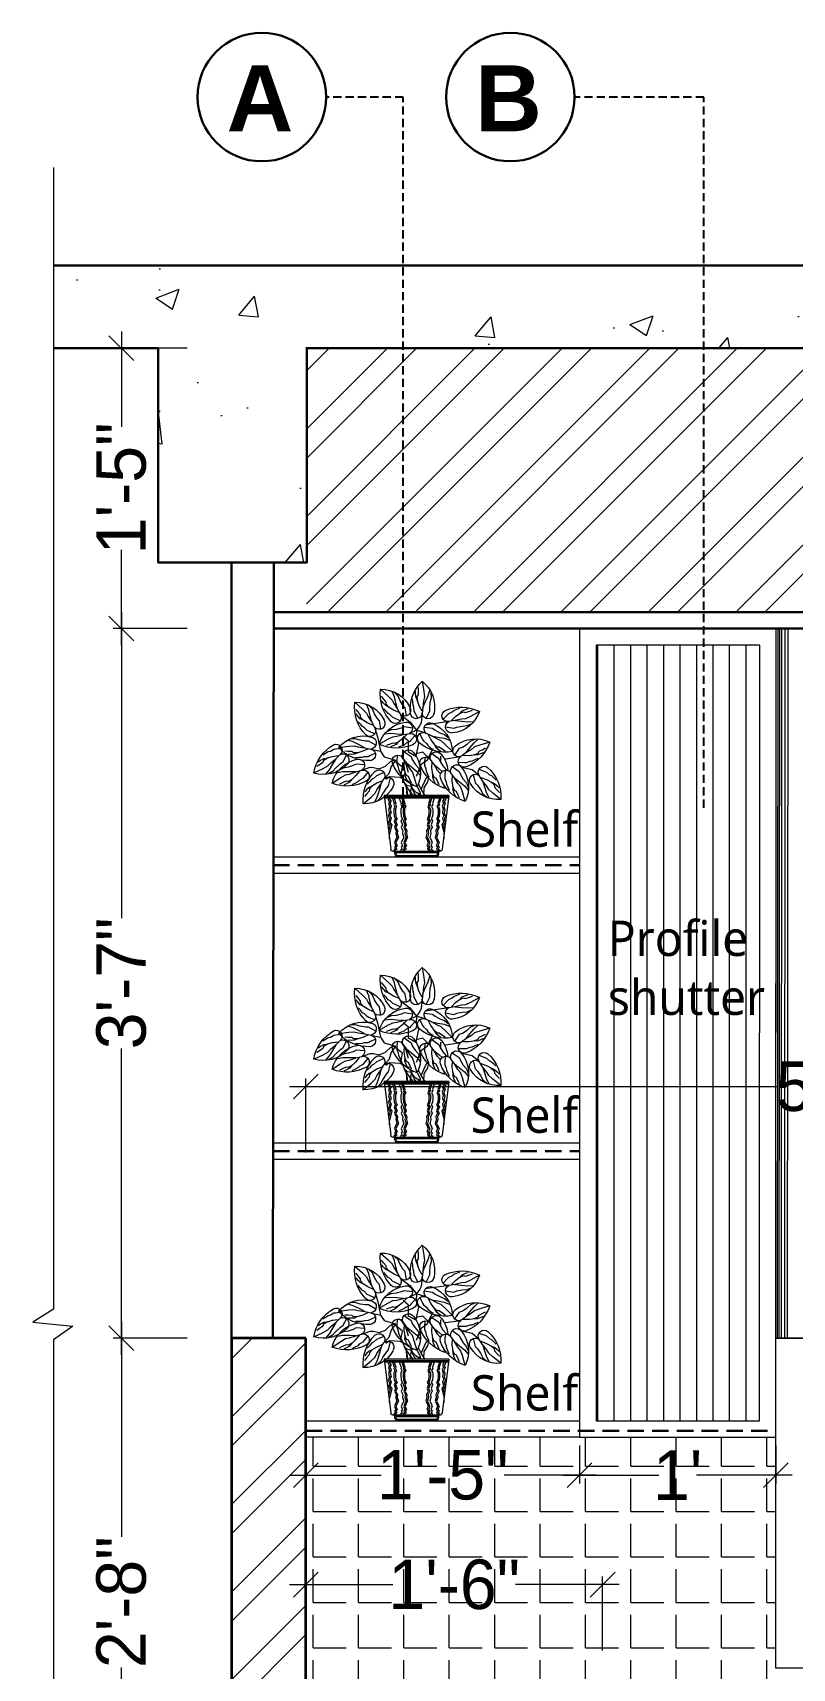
# Model space of a CAD drawing. Header units: millimetres. Extents: x 56222 to 3066687, y -650199 to -121287.
# Drawn here: x 139977.1 to 140023.1, y -185269.3 to -185170.2 of the extents above; entities that cross this region are included whole.
import ezdxf

# ---------------------------------------------------------------- set-up
doc = ezdxf.new("R2010")
doc.units = ezdxf.units.MM
doc.header["$MEASUREMENT"] = 0
doc.header["$PDMODE"] = 35
for name, pattern in [('00 . GROUND FLOOR$0$DASHED', [0.75, 0.5, -0.25]), ('DASHED', [0.75, 0.5, -0.25]), ('DASHEDX2', [1.5, 1, -0.5])]:
    doc.linetypes.add(name, pattern=pattern)
doc.layers.get('Defpoints').update_dxf_attribs({"color": 220})
doc.layers.add('AR HATCH-7', color=7, linetype='Continuous')
doc.layers.add('str coll', color=6, linetype='Continuous')
for name, color, linetype, lineweight in [('DIM.', 250, 'Continuous', 13), ('ELEVATION', 250, 'Continuous', 9), ('FURNITURE', 32, 'Continuous', 9), ('furniture dimensions', 1, 'DASHED', 0), ('FURNITURE-1', 252, 'Continuous', 13), ('SECTION ( SLAB PLine )', 104, 'Continuous', 30), ('Text', 7, 'Continuous', 15), ('wall', 7, 'Continuous', 30)]:
    doc.layers.add(name, color=color, linetype=linetype, lineweight=lineweight)
doc.layers.add('hatch', color=250, linetype='Continuous', lineweight=9, transparency=0.5)
doc.styles.add('century g', font='GOTHIC.TTF')
doc.styles.get("Standard").update_dxf_attribs({"font": 'arial.ttf', "height": 6})
doc.dimstyles.new('Archana', dxfattribs={"dimtxt": 2, "dimasz": 0.75, "dimexe": 0.5, "dimexo": 0.5, "dimgap": 0, "dimtad": 0, "dimzin": 0, "dimdsep": 46, "dimlunit": 4, "dimtxsty": 'century g', "dimblk": 'OBLIQUE', "dimcen": 0, "dimdle": 1, "dimclrd": 256, "dimclre": 256, "dimclrt": 256, "dimadec": 0, "dimazin": 0, "dimtfac": 1, "dimtofl": 0, "dimtmove": 1, "dimatfit": 3, "dimfxl": 1, "dimfxlon": 1, "dimtolj": 1, "dimtzin": 0, "dimlwd": -1, "dimlwe": -1, "dimarcsym": 0})

# ---------------------------------------------------------------- blocks, each defined once
blk = doc.blocks.new('_Oblique')
at = {"layer": 'wall', "color": 0, "lineweight": -2}
blk.add_line((-0.5, -0.5), (0.5, 0.5), dxfattribs=at)
blk = doc.blocks.new('*D308')
at = {"layer": 'Defpoints', "color": 0, "linetype": 'Continuous', "lineweight": 30, "transparency": 16777216}
for p in [(139982.446, -185249.264), (139990.71, -185249.264), (139993.632, -185281.264)]:
    blk.add_point(p, dxfattribs=at)
at = {"layer": 'furniture dimensions', "color": 5, "linetype": 'Continuous', "transparency": 16777216}
for p, q in [((139982.446, -185248.264), (139982.446, -185261.309)), ((139986.446, -185249.264), (139981.946, -185249.264)), ((139982.446, -185282.264), (139982.446, -185269.22))]:
    blk.add_line(p, q, dxfattribs=at)
at = {"layer": 'furniture dimensions', "color": 5, "linetype": 'ByBlock', "transparency": 16777216}
blk.add_line((139986.446, -185281.264), (139981.946, -185281.264), dxfattribs=at)
at = {"layer": 'furniture dimensions', "color": 5, "linetype": 'Continuous', "transparency": 16777216, "xscale": 1.5, "yscale": 1.5, "zscale": 1.5}
for p, rotation in [((139982.446, -185249.264), 90), ((139982.446, -185281.264), 270)]:
    blk.add_blockref('_Oblique', p, dxfattribs=dict(at, rotation=rotation))
at = {"layer": 'furniture dimensions', "linetype": 'Continuous', "lineweight": 0, "transparency": 16777216, "insert": (139982.446, -185265.264), "char_height": 3, "attachment_point": 5, "rotation": 90, "style": 'century g'}
blk.add_mtext('\\A1;2\'-8"', dxfattribs=at)
blk = doc.blocks.new('*D309')
at = {"layer": 'Defpoints', "color": 0, "linetype": 'Continuous', "lineweight": 30, "transparency": 16777216}
for p in [(139982.446, -185206.265), (139991.68, -185206.265), (139990.71, -185249.264)]:
    blk.add_point(p, dxfattribs=at)
at = {"layer": 'furniture dimensions', "color": 5, "linetype": 'Continuous', "transparency": 16777216}
for p, q in [((139982.446, -185205.265), (139982.446, -185223.821)), ((139986.446, -185206.265), (139981.946, -185206.265)), ((139982.446, -185250.264), (139982.446, -185231.709))]:
    blk.add_line(p, q, dxfattribs=at)
at = {"layer": 'furniture dimensions', "color": 5, "linetype": 'ByBlock', "transparency": 16777216}
blk.add_line((139986.446, -185249.264), (139981.946, -185249.264), dxfattribs=at)
at = {"layer": 'furniture dimensions', "color": 5, "linetype": 'Continuous', "transparency": 16777216, "xscale": 1.5, "yscale": 1.5, "zscale": 1.5}
for p, rotation in [((139982.446, -185206.265), 90), ((139982.446, -185249.264), 270)]:
    blk.add_blockref('_Oblique', p, dxfattribs=dict(at, rotation=rotation))
at = {"layer": 'furniture dimensions', "linetype": 'Continuous', "lineweight": 0, "transparency": 16777216, "insert": (139982.446, -185227.765), "char_height": 3, "attachment_point": 5, "rotation": 90, "style": 'century g'}
blk.add_mtext('\\A1;3\'-7"', dxfattribs=at)
blk = doc.blocks.new('*D310')
at = {"layer": 'Defpoints', "color": 0, "linetype": 'Continuous', "lineweight": 30, "transparency": 16777216}
for p in [(139982.446, -185189.264), (139993.632, -185189.264), (139993.632, -185206.264)]:
    blk.add_point(p, dxfattribs=at)
at = {"layer": 'furniture dimensions', "color": 5, "linetype": 'Continuous', "transparency": 16777216}
for p, q in [((139982.446, -185188.264), (139982.446, -185194.043)), ((139986.446, -185189.264), (139981.946, -185189.264)), ((139982.446, -185207.264), (139982.446, -185201.485))]:
    blk.add_line(p, q, dxfattribs=at)
at = {"layer": 'furniture dimensions', "color": 5, "linetype": 'ByBlock', "transparency": 16777216}
blk.add_line((139986.446, -185206.264), (139981.946, -185206.264), dxfattribs=at)
at = {"layer": 'furniture dimensions', "color": 5, "linetype": 'Continuous', "transparency": 16777216, "xscale": 1.5, "yscale": 1.5, "zscale": 1.5}
for p, rotation in [((139982.446, -185189.264), 90), ((139982.446, -185206.264), 270)]:
    blk.add_blockref('_Oblique', p, dxfattribs=dict(at, rotation=rotation))
at = {"layer": 'furniture dimensions', "linetype": 'Continuous', "lineweight": 0, "transparency": 16777216, "insert": (139982.446, -185197.764), "char_height": 3, "attachment_point": 5, "rotation": 90, "style": 'century g'}
blk.add_mtext('\\A1;1\'-5"', dxfattribs=at)
blk = doc.blocks.new('RH')
at = {"color": 251, "true_color": 0x636466}
for p, q in [((137588.9421, 17688.3348), (137589.1437, 17688.3348)), ((137588.9421, 17688.3348), (137588.9627, 17688.1676)), ((137589.1437, 17688.3348), (137589.1232, 17688.1676)), ((137588.9421, 17688.3303), (137589.1437, 17688.3303)), ((137588.9421, 17688.3259), (137589.1437, 17688.3259)), ((137588.9577, 17688.2147), (137588.9577, 17688.1997)), ((137589.1282, 17688.2147), (137589.1282, 17688.1997)), ((137588.9708, 17688.1603), (137589.1151, 17688.1603))]:
    blk.add_line(p, q, dxfattribs=at)
for points in [[(137589.0256, 17688.6903), (137589.0201, 17688.6588), (137589.0182, 17688.6417), (137589.0207, 17688.6296), (137589.0226, 17688.6087), (137589.0256, 17688.5897)], [(137589.0132, 17688.5747), (137589.001, 17688.5979), (137589.0017, 17688.6081), (137588.9998, 17688.6246), (137588.996, 17688.6398), (137588.9972, 17688.6537)], [(137589.0226, 17688.6087), (137589.0144, 17688.6271), (137589.0061, 17688.6455), (137589.0017, 17688.6626)], [(137589.0252, 17688.5973), (137589.034, 17688.6144), (137589.0404, 17688.6328), (137589.0442, 17688.6398), (137589.0455, 17688.6505), (137589.0455, 17688.6594)], [(137589.0391, 17688.629), (137589.0404, 17688.6429), (137589.0366, 17688.648), (137589.0366, 17688.6607), (137589.0366, 17688.6708)], [(137589.0738, 17688.5824), (137589.0785, 17688.6082), (137589.0853, 17688.6158), (137589.094, 17688.6299), (137589.1004, 17688.6443), (137589.11, 17688.6544)], [(137589.1549, 17688.6657), (137589.1311, 17688.6443), (137589.119, 17688.632), (137589.1136, 17688.621), (137589.1022, 17688.6034), (137589.0928, 17688.5865)], [(137589.1022, 17688.6034), (137589.107, 17688.6229), (137589.1119, 17688.6425), (137589.119, 17688.6587)], [(137589.1277, 17688.6091), (137589.1373, 17688.6193), (137589.1374, 17688.6257), (137589.1453, 17688.6356), (137589.1515, 17688.6436)], [(137588.8465, 17688.5963), (137588.8747, 17688.5811), (137588.8903, 17688.5739), (137588.9025, 17688.5726), (137588.923, 17688.5678), (137588.942, 17688.5647)], [(137588.9089, 17688.5898), (137588.8961, 17688.5954), (137588.8901, 17688.5934), (137588.878, 17688.5974), (137588.8684, 17688.6006)], [(137588.9346, 17688.5667), (137588.9212, 17688.5805), (137588.9057, 17688.5922), (137588.9003, 17688.598), (137588.8904, 17688.6026), (137588.882, 17688.6054)], [(137588.9602, 17688.5719), (137588.9464, 17688.5862), (137588.9424, 17688.5902), (137588.9314, 17688.5951), (137588.9261, 17688.5995), (137588.9167, 17688.6033), (137588.9073, 17688.6071)], [(137589.0256, 17688.5897), (137589.0278, 17688.5616), (137589.0321, 17688.5529), (137589.0429, 17688.5386), (137589.0436, 17688.5171), (137589.0364, 17688.497), (137589.0452, 17688.4584)], [(137589.0382, 17688.5747), (137589.0474, 17688.5922), (137589.0499, 17688.5973), (137589.0512, 17688.6093), (137589.0537, 17688.6157), (137589.0543, 17688.6258), (137589.055, 17688.636)], [(137589.0928, 17688.5865), (137589.0639, 17688.5642), (137589.0429, 17688.5386)], [(137589.0934, 17688.567), (137589.1115, 17688.5751), (137589.1166, 17688.5775), (137589.125, 17688.5862), (137589.1309, 17688.5896), (137589.1377, 17688.5972), (137589.1445, 17688.6048)], [(137589.0971, 17688.5928), (137589.1147, 17688.6008), (137589.131, 17688.6113), (137589.1383, 17688.6145), (137589.146, 17688.6222), (137589.1515, 17688.6291)], [(137589.1537, 17688.5418), (137589.1585, 17688.5676), (137589.1652, 17688.5752), (137589.1739, 17688.5893), (137589.1803, 17688.6037), (137589.1899, 17688.6139)], [(137589.2349, 17688.6251), (137589.211, 17688.6037), (137589.1989, 17688.5914), (137589.1935, 17688.5804), (137589.1821, 17688.5628), (137589.1727, 17688.5459)], [(137589.177, 17688.5522), (137589.1946, 17688.5602), (137589.2109, 17688.5708), (137589.2182, 17688.5739), (137589.2259, 17688.5816), (137589.2314, 17688.5886)], [(137589.1821, 17688.5628), (137589.187, 17688.5823), (137589.1918, 17688.6019), (137589.1989, 17688.6181)], [(137589.2076, 17688.5685), (137589.2172, 17688.5787), (137589.2173, 17688.5851), (137589.2252, 17688.595), (137589.2314, 17688.603)], [(137588.923, 17688.5678), (137588.903, 17688.5657), (137588.8829, 17688.5637), (137588.8653, 17688.5648)], [(137588.9524, 17688.5482), (137588.9265, 17688.5439), (137588.917, 17688.5477), (137588.9008, 17688.5511), (137588.8852, 17688.5522), (137588.8723, 17688.5578)], [(137588.942, 17688.5647), (137589.0153, 17688.5539)], [(137589.0185, 17688.5476), (137588.9925, 17688.5443), (137588.9845, 17688.5379), (137588.9699, 17688.5301), (137588.9552, 17688.5245), (137588.9445, 17688.5155)], [(137589.0133, 17688.5288), (137589.0429, 17688.5386), (137589.0649, 17688.528)], [(137589.055, 17688.5448), (137589.081, 17688.5484), (137589.0903, 17688.5444), (137589.1064, 17688.5406), (137589.1221, 17688.5391), (137589.1348, 17688.5332)], [(137589.1727, 17688.5459), (137589.163, 17688.5137), (137589.1553, 17688.4724)], [(137589.1733, 17688.5264), (137589.1914, 17688.5345), (137589.1965, 17688.5369), (137589.205, 17688.5456), (137589.2109, 17688.5491), (137589.2176, 17688.5566), (137589.2244, 17688.5642)], [(137588.8147, 17688.501), (137588.8453, 17688.4919), (137588.8615, 17688.4859), (137588.8711, 17688.4783), (137588.889, 17688.4672), (137588.9046, 17688.456)], [(137588.889, 17688.4672), (137588.8762, 17688.4828), (137588.8635, 17688.4984), (137588.8502, 17688.5101)], [(137588.9236, 17688.4604), (137588.9083, 17688.4817), (137588.8989, 17688.4856), (137588.8851, 17688.4947), (137588.8732, 17688.5049), (137588.8601, 17688.5101)], [(137588.9308, 17688.4712), (137588.9534, 17688.4938), (137588.9664, 17688.5052), (137588.9777, 17688.51), (137588.996, 17688.5204), (137589.0133, 17688.5288)], [(137588.996, 17688.5204), (137588.9762, 17688.5167), (137588.9564, 17688.5129), (137588.9398, 17688.5068)], [(137588.9887, 17688.4953), (137588.978, 17688.4862), (137588.9717, 17688.4865), (137588.9613, 17688.4792), (137588.953, 17688.4734)], [(137589.0068, 17688.5248), (137588.9978, 17688.5078), (137588.9864, 17688.492), (137588.9828, 17688.4849), (137588.9747, 17688.4777), (137588.9674, 17688.4726)], [(137589.0328, 17688.5271), (137589.0236, 17688.5095), (137589.0209, 17688.5045), (137589.0118, 17688.4966), (137589.008, 17688.4909), (137589.0001, 17688.4846), (137588.9921, 17688.4783)], [(137589.0427, 17688.4551), (137589.0679, 17688.4692), (137589.0679, 17688.5036), (137589.0841, 17688.5177)], [(137589.0466, 17688.5213), (137589.06, 17688.5067), (137589.0639, 17688.5026), (137589.0748, 17688.4974), (137589.0799, 17688.4928), (137589.0893, 17688.4888), (137589.0986, 17688.4848)], [(137589.1596, 17688.4941), (137589.1318, 17688.51), (137589.1164, 17688.5175), (137589.1042, 17688.5192), (137589.0838, 17688.5245), (137589.0649, 17688.528)], [(137589.0722, 17688.5259), (137589.0854, 17688.5118), (137589.1005, 17688.4996), (137589.1058, 17688.4937), (137589.1155, 17688.4889), (137589.1239, 17688.4859)], [(137589.0838, 17688.5245), (137589.1039, 17688.526), (137589.124, 17688.5276), (137589.1416, 17688.526)], [(137589.0974, 17688.5021), (137589.1101, 17688.4962), (137589.1161, 17688.4981), (137589.1281, 17688.4938), (137589.1376, 17688.4904)], [(137589.1695, 17688.4911), (137589.1922, 17688.5043), (137589.2023, 17688.5042), (137589.2187, 17688.5069), (137589.2337, 17688.5115), (137589.2477, 17688.5109)], [(137589.2856, 17688.4844), (137589.2539, 17688.4884), (137589.2367, 17688.4894), (137589.2248, 17688.4863), (137589.204, 17688.4833), (137589.1851, 17688.4794)], [(137589.204, 17688.4833), (137589.2219, 17688.4925), (137589.2399, 17688.5016), (137589.2568, 17688.5069)], [(137588.8634, 17688.4615), (137588.8504, 17688.4666), (137588.8476, 17688.4723), (137588.8362, 17688.478), (137588.8272, 17688.4826)], [(137588.898, 17688.4598), (137588.8788, 17688.4595), (137588.8595, 17688.4621), (137588.8515, 17688.4618), (137588.8413, 17688.4655), (137588.8334, 17688.4695)], [(137588.9124, 17688.438), (137588.8926, 17688.4377), (137588.8869, 17688.4377), (137588.8756, 17688.4419), (137588.8688, 17688.4425), (137588.8595, 17688.4465), (137588.8501, 17688.4505)], [(137588.9553, 17688.4467), (137588.9526, 17688.449), (137588.9046, 17688.456)], [(137588.9948, 17688.4653), (137588.9735, 17688.4499), (137588.9695, 17688.4406), (137588.9605, 17688.4267), (137588.9503, 17688.4148), (137588.9498, 17688.4135)], [(137588.9669, 17688.4366), (137588.9667, 17688.4369), (137588.9667, 17688.4571)], [(137588.9684, 17688.4008), (137588.9693, 17688.4032), (137588.9769, 17688.4128), (137588.988, 17688.4307), (137588.9992, 17688.4463)], [(137588.9954, 17688.4397), (137588.9957, 17688.4205), (137588.9931, 17688.4012), (137588.9934, 17688.3932), (137588.9897, 17688.383), (137588.9858, 17688.3751)], [(137589.0429, 17688.3947), (137589.0274, 17688.4328), (137589.0092, 17688.445), (137588.991, 17688.4814)], [(137588.9992, 17688.4463), (137589.0234, 17688.4692), (137589.0438, 17688.4646)], [(137589.0171, 17688.4541), (137589.0175, 17688.4344), (137589.0175, 17688.4287), (137589.0133, 17688.4173), (137589.0127, 17688.4105), (137589.0087, 17688.4012), (137589.0048, 17688.3918)], [(137589.0811, 17688.471), (137589.0599, 17688.4556), (137589.0559, 17688.4463), (137589.0468, 17688.4324), (137589.0366, 17688.4205), (137589.0315, 17688.4074)], [(137589.0744, 17688.4363), (137589.0588, 17688.4236), (137589.0432, 17688.4108), (137589.0315, 17688.3975)], [(137589.0406, 17688.362), (137589.0497, 17688.3927), (137589.0556, 17688.4088), (137589.0633, 17688.4185), (137589.0744, 17688.4363), (137589.0856, 17688.452)], [(137589.0523, 17688.3333), (137589.078, 17688.3682), (137589.0902, 17688.4005), (137589.0861, 17688.4227), (137589.1145, 17688.445)], [(137589.0679, 17688.4066), (137589.076, 17688.4349), (137589.0902, 17688.4591)], [(137589.0817, 17688.4454), (137589.082, 17688.4261), (137589.0795, 17688.4069), (137589.0798, 17688.3989), (137589.0761, 17688.3887), (137589.0721, 17688.3808)], [(137589.1035, 17688.4598), (137589.1039, 17688.44), (137589.1039, 17688.4344), (137589.0996, 17688.423), (137589.0991, 17688.4162), (137589.0951, 17688.4069), (137589.0911, 17688.3975)], [(137589.1851, 17688.4794), (137589.1553, 17688.4724), (137589.1434, 17688.4555), (137589.1078, 17688.4447), (137589.1214, 17688.4254), (137589.1289, 17688.4022), (137589.1444, 17688.3865)], [(137589.2134, 17688.413), (137589.1868, 17688.4224), (137589.1772, 17688.4219), (137589.1597, 17688.4178), (137589.1397, 17688.4258), (137589.1242, 17688.4405), (137589.1108, 17688.4456)], [(137589.1708, 17688.4661), (137589.1888, 17688.4578), (137589.1939, 17688.4555), (137589.206, 17688.4548), (137589.2125, 17688.4526), (137589.2227, 17688.4525), (137589.2328, 17688.4524)], [(137589.1927, 17688.4802), (137589.2103, 17688.4722), (137589.2289, 17688.4668), (137589.2361, 17688.4633), (137589.2469, 17688.4626), (137589.2558, 17688.463)], [(137589.2251, 17688.4679), (137589.2391, 17688.4673), (137589.2439, 17688.4713), (137589.2566, 17688.472), (137589.2667, 17688.4725)], [(137589.2612, 17688.4609), (137589.2732, 17688.4376), (137589.2819, 17688.4323), (137589.2943, 17688.4212), (137589.3046, 17688.4094), (137589.3167, 17688.4024)], [(137589.2755, 17688.4813), (137589.2952, 17688.4788), (137589.3008, 17688.4779), (137589.3114, 17688.4721), (137589.318, 17688.4705), (137589.3267, 17688.4652), (137589.3353, 17688.4599)], [(137589.363, 17688.4047), (137589.334, 17688.4182), (137589.3189, 17688.4265), (137589.3105, 17688.4355), (137589.2944, 17688.4491), (137589.2806, 17688.4625)], [(137589.2866, 17688.4577), (137589.3057, 17688.4551), (137589.3244, 17688.4498), (137589.3323, 17688.4489), (137589.3418, 17688.4437), (137589.3491, 17688.4386)], [(137589.2944, 17688.4491), (137589.3048, 17688.4317), (137589.3151, 17688.4144), (137589.3265, 17688.401)], [(137589.3205, 17688.4509), (137589.3327, 17688.4439), (137589.3346, 17688.4379), (137589.345, 17688.4306), (137589.3533, 17688.4248)], [(137588.7795, 17688.3223), (137588.8048, 17688.3419), (137588.8177, 17688.3533), (137588.824, 17688.3639), (137588.8366, 17688.3807), (137588.8472, 17688.3968)], [(137588.8424, 17688.3908), (137588.8243, 17688.3841), (137588.8073, 17688.3748), (137588.7998, 17688.3722), (137588.7916, 17688.365), (137588.7856, 17688.3585)], [(137588.848, 17688.4163), (137588.8294, 17688.4095), (137588.8241, 17688.4075), (137588.815, 17688.3994), (137588.8089, 17688.3964), (137588.8016, 17688.3893), (137588.7943, 17688.3822)], [(137588.8665, 17688.3995), (137588.8598, 17688.3741), (137588.8525, 17688.367), (137588.8429, 17688.3536), (137588.8355, 17688.3397), (137588.8251, 17688.3303)], [(137588.8472, 17688.3968), (137588.8696, 17688.4146), (137588.9024, 17688.4222)], [(137588.9313, 17688.4245), (137588.9101, 17688.4091), (137588.9061, 17688.3998), (137588.8971, 17688.3859), (137588.8869, 17688.374), (137588.8818, 17688.3609)], [(137588.9246, 17688.3898), (137588.909, 17688.3771), (137588.8934, 17688.3643), (137588.8818, 17688.351)], [(137588.8908, 17688.3155), (137588.8999, 17688.3462), (137588.9059, 17688.3623), (137588.9135, 17688.372), (137588.9246, 17688.3898), (137588.9358, 17688.4055)], [(137588.932, 17688.3989), (137588.9323, 17688.3796), (137588.9297, 17688.3604), (137588.93, 17688.3524), (137588.9263, 17688.3422), (137588.9224, 17688.3343)], [(137588.9537, 17688.4133), (137588.9541, 17688.3935), (137588.9541, 17688.3879), (137588.9499, 17688.3765), (137588.9493, 17688.3697), (137588.9453, 17688.3604), (137588.9414, 17688.351)], [(137588.988, 17688.4307), (137588.9724, 17688.4179), (137588.9623, 17688.4096)], [(137588.9937, 17688.4051), (137588.9886, 17688.3921), (137588.9829, 17688.3893), (137588.9773, 17688.3779), (137588.9727, 17688.3688)], [(137589.0056, 17688.3937), (137589.0087, 17688.3769), (137589.0201, 17688.3586), (137589.021, 17688.3348)], [(137589.0286, 17688.3538), (137589.0112, 17688.3904), (137589.0085, 17688.392)], [(137589.0801, 17688.4108), (137589.075, 17688.3978), (137589.0693, 17688.3949), (137589.0636, 17688.3836), (137589.0591, 17688.3745)], [(137589.0643, 17688.3769), (137589.0942, 17688.3904), (137589.1266, 17688.3924), (137589.1387, 17688.3843)], [(137589.1252, 17688.39), (137589.1307, 17688.3644), (137589.1377, 17688.357), (137589.1468, 17688.3431), (137589.1536, 17688.329), (137589.1635, 17688.3191)], [(137589.1444, 17688.406), (137589.1627, 17688.3984), (137589.1679, 17688.3961), (137589.1766, 17688.3877), (137589.1826, 17688.3845), (137589.1896, 17688.3771), (137589.1965, 17688.3697)], [(137589.2088, 17688.3091), (137589.1843, 17688.3298), (137589.1719, 17688.3417), (137589.1661, 17688.3526), (137589.1542, 17688.3699), (137589.1444, 17688.3865)], [(137589.1946, 17688.4076), (137589.207, 17688.3921), (137589.2106, 17688.3878), (137589.2211, 17688.3818), (137589.2259, 17688.3769), (137589.235, 17688.3722), (137589.244, 17688.3676)], [(137589.2047, 17688.4305), (137589.2308, 17688.4323), (137589.2399, 17688.4276), (137589.2557, 17688.4227), (137589.2712, 17688.4201), (137589.2835, 17688.4134)], [(137589.3055, 17688.3726), (137589.2789, 17688.3904), (137589.264, 17688.399), (137589.252, 17688.4015), (137589.232, 17688.4082), (137589.2134, 17688.413)], [(137589.2206, 17688.4104), (137589.2327, 17688.3954), (137589.247, 17688.3822), (137589.2518, 17688.3759), (137589.2612, 17688.3705), (137589.2693, 17688.3669)], [(137589.232, 17688.4082), (137589.2522, 17688.4084), (137589.2723, 17688.4085), (137589.2898, 17688.4057)], [(137589.244, 17688.3849), (137589.2563, 17688.3782), (137589.2624, 17688.3796), (137589.274, 17688.3745), (137589.2833, 17688.3704)], [(137588.8108, 17688.3767), (137588.8004, 17688.3673), (137588.7998, 17688.361), (137588.7913, 17688.3516), (137588.7845, 17688.3441)], [(137588.8366, 17688.3807), (137588.8304, 17688.3615), (137588.8241, 17688.3423), (137588.8159, 17688.3267)], [(137588.9303, 17688.3643), (137588.9252, 17688.3513), (137588.9195, 17688.3484), (137588.9139, 17688.3371), (137588.9093, 17688.328)], [(137588.9543, 17688.3563), (137588.9577, 17688.368)], [(137589.0156, 17688.3345), (137589.0286, 17688.3538), (137589.0371, 17688.37)], [(137589.021, 17688.3348), (137589.0218, 17688.3354)], [(137589.0406, 17688.362), (137589.0327, 17688.346), (137589.03, 17688.3348)], [(137589.0376, 17688.342), (137589.0368, 17688.3348)], [(137589.0453, 17688.3359), (137589.0504, 17688.3428), (137589.0583, 17688.3624), (137589.0712, 17688.3649), (137589.0813, 17688.375)], [(137589.0558, 17688.3681), (137589.0579, 17688.364), (137589.0629, 17688.3443), (137589.0629, 17688.3351)], [(137589.073, 17688.3512), (137589.0703, 17688.3288), (137589.0704, 17688.3282)], [(137589.0763, 17688.3649), (137589.0737, 17688.351), (137589.0744, 17688.3428), (137589.0712, 17688.3359)], [(137589.1489, 17688.3803), (137589.1667, 17688.3728), (137589.1833, 17688.3628), (137589.1907, 17688.3598), (137589.1986, 17688.3524), (137589.2042, 17688.3456)], [(137589.1542, 17688.3699), (137589.1596, 17688.3505), (137589.1651, 17688.3311), (137589.1726, 17688.3151)], [(137589.1799, 17688.3649), (137589.1898, 17688.355), (137589.1901, 17688.3486), (137589.1982, 17688.3389), (137589.2047, 17688.3311)], [(137588.9516, 17688.3234), (137588.957, 17688.3148), (137588.9538, 17688.3094), (137588.9575, 17688.2996), (137588.9543, 17688.2899), (137588.957, 17688.2791), (137588.9527, 17688.2705), (137588.957, 17688.2618), (137588.9538, 17688.2488), (137588.9592, 17688.2413), (137588.9555, 17688.2258)], [(137588.9565, 17688.3256), (137588.9619, 17688.3169), (137588.9586, 17688.3115), (137588.9624, 17688.3018), (137588.9592, 17688.2921), (137588.9619, 17688.2813), (137588.9575, 17688.2726), (137588.9619, 17688.264), (137588.9586, 17688.251), (137588.964, 17688.2434), (137588.957, 17688.2136)], [(137588.9666, 17688.3259), (137588.972, 17688.3097), (137588.9708, 17688.3062), (137588.9743, 17688.2998), (137588.9708, 17688.2922), (137588.9708, 17688.2823), (137588.972, 17688.2695), (137588.9761, 17688.2619), (137588.9714, 17688.2561), (137588.9761, 17688.2433), (137588.9726, 17688.2357), (137588.9778, 17688.2246), (137588.9766, 17688.2159), (137588.9801, 17688.2037), (137588.9761, 17688.1967), (137588.9726, 17688.1868), (137588.9766, 17688.1792), (137588.9726, 17688.1734), (137588.9755, 17688.1675), (137588.9702, 17688.164), (137588.9726, 17688.1606)], [(137588.9712, 17688.3259), (137588.9766, 17688.3097), (137588.9755, 17688.3062), (137588.979, 17688.2998), (137588.9755, 17688.2922), (137588.9755, 17688.2823), (137588.9766, 17688.2695), (137588.9807, 17688.2619), (137588.9761, 17688.2561), (137588.9807, 17688.2433), (137588.9772, 17688.2357), (137588.9825, 17688.2246), (137588.9813, 17688.2159), (137588.9848, 17688.2037), (137588.9807, 17688.1967), (137588.9772, 17688.1868), (137588.9813, 17688.1792), (137588.9772, 17688.1734), (137588.9801, 17688.1675), (137588.9749, 17688.164), (137588.9772, 17688.1606)], [(137588.9878, 17688.3259), (137588.9932, 17688.3097), (137588.9921, 17688.3062), (137588.9956, 17688.2998), (137588.9921, 17688.2922), (137588.9921, 17688.2823), (137588.9932, 17688.2695), (137588.9973, 17688.2619), (137588.9926, 17688.2561), (137588.9973, 17688.2433), (137588.9938, 17688.2357), (137588.9991, 17688.2246), (137588.9979, 17688.2159), (137589.0014, 17688.2037), (137588.9973, 17688.1967), (137588.9938, 17688.1868), (137588.9979, 17688.1792), (137588.9938, 17688.1734), (137588.9967, 17688.1675), (137588.9915, 17688.164), (137588.9938, 17688.1606)], [(137588.9954, 17688.3259), (137589.0008, 17688.3097), (137588.9996, 17688.3062), (137589.0031, 17688.2998), (137588.9996, 17688.2922), (137588.9996, 17688.2823), (137589.0008, 17688.2695), (137589.0049, 17688.2619), (137589.0002, 17688.2561), (137589.0049, 17688.2433), (137589.0014, 17688.2357), (137589.0066, 17688.2246), (137589.0055, 17688.2159), (137589.009, 17688.2037), (137589.0049, 17688.1967), (137589.0014, 17688.1868), (137589.0055, 17688.1792), (137589.0014, 17688.1734), (137589.0043, 17688.1675), (137588.9991, 17688.164), (137589.0014, 17688.1606)], [(137589.0001, 17688.3259), (137589.0055, 17688.3097), (137589.0043, 17688.3062), (137589.0078, 17688.2998), (137589.0043, 17688.2922), (137589.0043, 17688.2823), (137589.0055, 17688.2695), (137589.0096, 17688.2619), (137589.0049, 17688.2561), (137589.0096, 17688.2433), (137589.0061, 17688.2357), (137589.0113, 17688.2246), (137589.0101, 17688.2159), (137589.0136, 17688.2037), (137589.0096, 17688.1967), (137589.0061, 17688.1868), (137589.0101, 17688.1792), (137589.0061, 17688.1734), (137589.009, 17688.1675), (137589.0037, 17688.164), (137589.0061, 17688.1606)], [(137589.0841, 17688.3259), (137589.0787, 17688.3097), (137589.0799, 17688.3062), (137589.0764, 17688.2998), (137589.0799, 17688.2922), (137589.0799, 17688.2823), (137589.0787, 17688.2695), (137589.0746, 17688.2619), (137589.0793, 17688.2561), (137589.0746, 17688.2433), (137589.0781, 17688.2357), (137589.0729, 17688.2246), (137589.074, 17688.2159), (137589.0705, 17688.2037), (137589.0746, 17688.1967), (137589.0781, 17688.1868), (137589.074, 17688.1792), (137589.0781, 17688.1734), (137589.0752, 17688.1675), (137589.0805, 17688.164), (137589.0781, 17688.1606)], [(137589.0888, 17688.3259), (137589.0834, 17688.3097), (137589.0845, 17688.3062), (137589.081, 17688.2998), (137589.0845, 17688.2922), (137589.0845, 17688.2823), (137589.0834, 17688.2695), (137589.0793, 17688.2619), (137589.0839, 17688.2561), (137589.0793, 17688.2433), (137589.0828, 17688.2357), (137589.0775, 17688.2246), (137589.0787, 17688.2159), (137589.0752, 17688.2037), (137589.0793, 17688.1967), (137589.0828, 17688.1868), (137589.0787, 17688.1792), (137589.0828, 17688.1734), (137589.0799, 17688.1675), (137589.0851, 17688.164), (137589.0828, 17688.1606)], [(137589.0964, 17688.3259), (137589.0909, 17688.3097), (137589.0921, 17688.3062), (137589.0886, 17688.2998), (137589.0921, 17688.2922), (137589.0921, 17688.2823), (137589.0909, 17688.2695), (137589.0869, 17688.2619), (137589.0915, 17688.2561), (137589.0869, 17688.2433), (137589.0904, 17688.2357), (137589.0851, 17688.2246), (137589.0863, 17688.2159), (137589.0828, 17688.2037), (137589.0869, 17688.1967), (137589.0904, 17688.1868), (137589.0863, 17688.1792), (137589.0904, 17688.1734), (137589.0874, 17688.1675), (137589.0927, 17688.164), (137589.0904, 17688.1606)], [(137589.1129, 17688.3259), (137589.1075, 17688.3097), (137589.1087, 17688.3062), (137589.1052, 17688.2998), (137589.1087, 17688.2922), (137589.1087, 17688.2823), (137589.1075, 17688.2695), (137589.1034, 17688.2619), (137589.1081, 17688.2561), (137589.1034, 17688.2433), (137589.1069, 17688.2357), (137589.1017, 17688.2246), (137589.1029, 17688.2159), (137589.0994, 17688.2037), (137589.1034, 17688.1967), (137589.1069, 17688.1868), (137589.1029, 17688.1792), (137589.1069, 17688.1734), (137589.104, 17688.1675), (137589.1093, 17688.164), (137589.1069, 17688.1606)], [(137589.1176, 17688.3259), (137589.1122, 17688.3097), (137589.1134, 17688.3062), (137589.1099, 17688.2998), (137589.1134, 17688.2922), (137589.1134, 17688.2823), (137589.1122, 17688.2695), (137589.1081, 17688.2619), (137589.1128, 17688.2561), (137589.1081, 17688.2433), (137589.1116, 17688.2357), (137589.1064, 17688.2246), (137589.1075, 17688.2159), (137589.104, 17688.2037), (137589.1081, 17688.1967), (137589.1116, 17688.1868), (137589.1075, 17688.1792), (137589.1116, 17688.1734), (137589.1087, 17688.1675), (137589.1139, 17688.164), (137589.1116, 17688.1606)], [(137589.1277, 17688.3256), (137589.1223, 17688.3169), (137589.1255, 17688.3115), (137589.1218, 17688.3018), (137589.125, 17688.2921), (137589.1223, 17688.2813), (137589.1266, 17688.2726), (137589.1223, 17688.264), (137589.1255, 17688.251), (137589.1201, 17688.2434), (137589.1272, 17688.2136)], [(137589.1326, 17688.3234), (137589.1272, 17688.3148), (137589.1304, 17688.3094), (137589.1266, 17688.2996), (137589.1299, 17688.2899), (137589.1272, 17688.2791), (137589.1315, 17688.2705), (137589.1272, 17688.2618), (137589.1304, 17688.2488), (137589.125, 17688.2413), (137589.1287, 17688.2258)]]:
    blk.add_lwpolyline(points, dxfattribs=at)
for points in [[(137589.03, 17688.3348, -0.287945), (137589.044, 17688.3425, -0.484187)], [(137589.041, 17688.3424, 0.139974), (137589.0626, 17688.3716)]]:
    blk.add_lwpolyline(points, format="xyb", dxfattribs=at)
for points in [[(137588.9738, 17688.1603), (137588.9738, 17688.1565, 0.269011), (137588.9806, 17688.1433), (137589.1036, 17688.1433, 0.269011), (137589.1104, 17688.1565), (137589.1104, 17688.1603)], [(137588.9772, 17688.1569), (137588.9772, 17688.1564, 0.24889), (137588.9816, 17688.1467), (137589.1025, 17688.1467, 0.24889), (137589.107, 17688.1564), (137589.107, 17688.1569)]]:
    blk.add_lwpolyline(points, format="xyb", close=True, dxfattribs=at)
for centre, radius, start, end in [((137589.0867, 17688.6104), 0.1006, 127.4105, 191.8989), ((137588.938, 17688.6018), 0.1245, 354.407, 45.2853), ((137589.1537, 17688.5651), 0.1006, 89.286, 153.7744), ((137589.0314, 17688.6502), 0.1245, 316.2825, 7.1608), ((137588.903, 17688.4854), 0.1245, 66.1379, 117.0163), ((137588.9415, 17688.6293), 0.1006, 199.1414, 263.6298), ((137588.9454, 17688.5827), 0.0183, 259.3732, 64.0887), ((137589.007, 17688.5925), 0.0189, 188.6129, 351.3871), ((137589.0438, 17688.5921), 0.0183, 187.6423, 352.3577), ((137589.0799, 17688.6003), 0.0189, 150.4884, 313.2627), ((137589.1086, 17688.5772), 0.0183, 149.5178, 314.2333), ((137589.2336, 17688.5245), 0.1006, 89.286, 153.7744), ((137589.1113, 17688.6096), 0.1245, 316.2825, 7.1608), ((137588.9335, 17688.5479), 0.0189, 260.3438, 63.1181), ((137589.0312, 17688.4668), 0.1006, 112.9835, 177.472), ((137589.0003, 17688.5425), 0.0189, 313.4953, 116.2695), ((137589.0738, 17688.5446), 0.0189, 78.9376, 241.7119), ((137589.0639, 17688.4635), 0.1006, 17.7352, 82.2236), ((137589.1598, 17688.5597), 0.0189, 150.4884, 313.2627), ((137589.1885, 17688.5366), 0.0183, 149.5178, 314.2333), ((137588.8587, 17688.4106), 0.1006, 51.4742, 115.9626), ((137588.933, 17688.5397), 0.1245, 198.0878, 248.9661), ((137588.9105, 17688.4739), 0.0189, 251.9859, 54.7602), ((137588.9532, 17688.5937), 0.1245, 259.5971, 310.4754), ((137589.0217, 17688.5125), 0.0183, 312.5247, 117.2401), ((137589.0611, 17688.5101), 0.0183, 77.9671, 242.6825), ((137589.1058, 17688.6064), 0.1245, 244.7317, 295.6101), ((137589.187, 17688.4981), 0.0189, 101.4612, 264.2355), ((137589.2089, 17688.4194), 0.1006, 40.2588, 104.7472), ((137589.293, 17688.4759), 0.0183, 62.5941, 227.3096), ((137589.2402, 17688.3838), 0.1245, 9.6665, 60.5449), ((137588.8943, 17688.4408), 0.0183, 251.0154, 55.7308), ((137589.0446, 17688.4005), 0.1006, 141.5633, 173.1589), ((137588.9813, 17688.4521), 0.0189, 342.075, 144.8493), ((137589.0144, 17688.436), 0.0183, 341.1044, 145.8199), ((137589.131, 17688.4062), 0.1006, 141.5633, 206.0517), ((137589.0018, 17688.4803), 0.1245, 288.1768, 339.0552), ((137589.0676, 17688.4578), 0.0189, 342.075, 144.8493), ((137589.1007, 17688.4417), 0.0183, 341.1044, 145.8199), ((137589.1885, 17688.4613), 0.0183, 100.4906, 265.2061), ((137589.1929, 17688.5675), 0.1245, 267.2553, 318.1337), ((137589.2235, 17688.429), 0.0189, 74.9234, 237.6976), ((137589.2078, 17688.3488), 0.1006, 13.7209, 78.2094), ((137589.2722, 17688.4456), 0.0189, 63.5647, 226.339), ((137588.9038, 17688.3289), 0.1245, 132.1505, 183.0288), ((137588.8321, 17688.4072), 0.0183, 325.3858, 130.1012), ((137588.8591, 17688.3821), 0.0189, 326.3564, 129.1306), ((137588.9812, 17688.3597), 0.1006, 141.5633, 206.0517), ((137588.852, 17688.4338), 0.1245, 288.1768, 339.0552), ((137588.9178, 17688.4113), 0.0189, 342.075, 144.8493), ((137588.951, 17688.3952), 0.0183, 341.1044, 145.8199), ((137588.9154, 17688.4746), 0.1245, 288.1768, 339.0552), ((137589.1319, 17688.3724), 0.0189, 48.3855, 211.1598), ((137589.1599, 17688.3962), 0.0183, 47.4149, 212.1304), ((137589.0848, 17688.3211), 0.1245, 354.4873, 45.3657), ((137589.2083, 17688.3954), 0.0183, 73.9528, 238.6682), ((137589.3327, 17688.5006), 0.1006, 223.053, 287.5414), ((137588.788, 17688.4225), 0.1006, 265.154, 329.6424), ((137589.0446, 17688.4005), 0.1006, 203.601, 206.0517), ((137589.2046, 17688.4096), 0.1006, 207.8738, 272.3622), ((137589.2597, 17688.4884), 0.1245, 240.7175, 291.5958), ((137588.9708, 17688.1685), 0.00816, 186.2058, 270), ((137589.1151, 17688.1685), 0.00816, 270, 353.7942)]:
    blk.add_arc(centre, radius, start, end, dxfattribs=at)
blk = doc.blocks.new('*D340')
at = {"layer": 'Defpoints', "color": 0, "linetype": 'Continuous', "lineweight": 30, "transparency": 16777216}
for p in [(139993.632, -185255.264), (140010.228, -185255.264), (140010.228, -185257.56)]:
    blk.add_point(p, dxfattribs=at)
at = {"layer": 'furniture dimensions', "color": 5, "linetype": 'ByBlock', "transparency": 16777216}
blk.add_line((139993.632, -185255.764), (139993.632, -185258.06), dxfattribs=at)
at = {"layer": 'furniture dimensions', "color": 5, "linetype": 'Continuous', "transparency": 16777216}
for p, q in [((140010.228, -185255.764), (140010.228, -185258.06)), ((139992.632, -185257.56), (139998.209, -185257.56)), ((140011.228, -185257.56), (140005.651, -185257.56))]:
    blk.add_line(p, q, dxfattribs=at)
at = {"layer": 'furniture dimensions', "color": 5, "linetype": 'Continuous', "transparency": 16777216, "xscale": 1.5, "yscale": 1.5, "zscale": 1.5, "rotation": 180}
blk.add_blockref('_Oblique', (139993.632, -185257.56), dxfattribs=at)
at = {"layer": 'furniture dimensions', "color": 5, "linetype": 'Continuous', "transparency": 16777216, "xscale": 1.5, "yscale": 1.5, "zscale": 1.5}
blk.add_blockref('_Oblique', (140010.228, -185257.56), dxfattribs=at)
at = {"layer": 'furniture dimensions', "linetype": 'Continuous', "lineweight": 0, "transparency": 16777216, "insert": (140001.93, -185257.56), "char_height": 3, "attachment_point": 5, "style": 'century g'}
blk.add_mtext('\\A1;1\'-5"', dxfattribs=at)
blk = doc.blocks.new('*D382')
at = {"layer": 'Defpoints', "color": 0, "linetype": 'Continuous', "lineweight": 30, "transparency": 16777216}
for p in [(140010.228, -185255.264), (140022.132, -185255.271), (140022.132, -185257.56)]:
    blk.add_point(p, dxfattribs=at)
at = {"layer": 'furniture dimensions', "color": 5, "linetype": 'ByBlock', "transparency": 16777216}
blk.add_line((140010.228, -185255.764), (140010.228, -185258.06), dxfattribs=at)
at = {"layer": 'furniture dimensions', "color": 5, "linetype": 'Continuous', "transparency": 16777216}
for p, q in [((140022.132, -185255.771), (140022.132, -185258.06)), ((140009.228, -185257.56), (140015.037, -185257.56)), ((140023.132, -185257.56), (140017.323, -185257.56))]:
    blk.add_line(p, q, dxfattribs=at)
at = {"layer": 'furniture dimensions', "color": 5, "linetype": 'Continuous', "transparency": 16777216, "xscale": 1.5, "yscale": 1.5, "zscale": 1.5, "rotation": 180}
blk.add_blockref('_Oblique', (140010.228, -185257.56), dxfattribs=at)
at = {"layer": 'furniture dimensions', "color": 5, "linetype": 'Continuous', "transparency": 16777216, "xscale": 1.5, "yscale": 1.5, "zscale": 1.5}
blk.add_blockref('_Oblique', (140022.132, -185257.56), dxfattribs=at)
at = {"layer": 'furniture dimensions', "linetype": 'Continuous', "lineweight": 0, "transparency": 16777216, "insert": (140016.18, -185257.56), "char_height": 3, "attachment_point": 5, "style": 'century g'}
blk.add_mtext("\\A1;1'", dxfattribs=at)
blk = doc.blocks.new('*D556')
at = {"layer": 'Defpoints', "color": 0, "linetype": 'Continuous', "lineweight": 30, "transparency": 16777216}
for p in [(140011.632, -185264.199), (139993.632, -185273.653, 0.129), (140011.632, -185273.653, 0.129)]:
    blk.add_point(p, dxfattribs=at)
at = {"layer": 'furniture dimensions', "color": 5, "linetype": 'Continuous', "transparency": 16777216}
for p, q in [((139992.632, -185264.199), (139998.911, -185264.199)), ((140012.632, -185264.199), (140006.353, -185264.199)), ((140011.632, -185268.198), (140011.632, -185263.699))]:
    blk.add_line(p, q, dxfattribs=at)
at = {"layer": 'furniture dimensions', "color": 5, "linetype": 'ByBlock', "transparency": 16777216}
blk.add_line((139993.632, -185268.198), (139993.632, -185263.699), dxfattribs=at)
at = {"layer": 'furniture dimensions', "color": 5, "linetype": 'Continuous', "transparency": 16777216, "xscale": 1.5, "yscale": 1.5, "zscale": 1.5, "rotation": 180}
blk.add_blockref('_Oblique', (139993.632, -185264.199), dxfattribs=at)
at = {"layer": 'furniture dimensions', "color": 5, "linetype": 'Continuous', "transparency": 16777216, "xscale": 1.5, "yscale": 1.5, "zscale": 1.5}
blk.add_blockref('_Oblique', (140011.632, -185264.199), dxfattribs=at)
at = {"layer": 'furniture dimensions', "linetype": 'Continuous', "lineweight": 0, "transparency": 16777216, "insert": (140002.632, -185264.199), "char_height": 3, "attachment_point": 5, "style": 'century g'}
blk.add_mtext('\\A1;1\'-6"', dxfattribs=at)
blk = doc.blocks.new('*D558')
at = {"layer": 'Defpoints', "color": 0, "linetype": 'Continuous', "lineweight": 30, "transparency": 16777216}
for p in [(140053.621, -185234.017), (140053.621, -185241.3, 0.147), (139993.632, -185242.447)]:
    blk.add_point(p, dxfattribs=at)
at = {"layer": 'furniture dimensions', "color": 5, "linetype": 'ByBlock', "transparency": 16777216}
blk.add_line((139993.632, -185238.017), (139993.632, -185233.517), dxfattribs=at)
at = {"layer": 'furniture dimensions', "color": 5, "linetype": 'Continuous', "transparency": 16777216}
for p, q in [((140053.621, -185238.016), (140053.621, -185233.517)), ((139992.632, -185234.017), (140022.271, -185234.017)), ((140054.621, -185234.017), (140024.982, -185234.017))]:
    blk.add_line(p, q, dxfattribs=at)
at = {"layer": 'furniture dimensions', "color": 5, "linetype": 'Continuous', "transparency": 16777216, "xscale": 1.5, "yscale": 1.5, "zscale": 1.5, "rotation": 180}
blk.add_blockref('_Oblique', (139993.632, -185234.017), dxfattribs=at)
at = {"layer": 'furniture dimensions', "color": 5, "linetype": 'Continuous', "transparency": 16777216, "xscale": 1.5, "yscale": 1.5, "zscale": 1.5}
blk.add_blockref('_Oblique', (140053.621, -185234.017), dxfattribs=at)
at = {"layer": 'furniture dimensions', "linetype": 'Continuous', "lineweight": 0, "transparency": 16777216, "insert": (140023.626, -185234.017), "char_height": 3, "attachment_point": 5, "style": 'century g'}
blk.add_mtext("\\A1;5'", dxfattribs=at)

msp = doc.modelspace()

# ---------------------------------------------------------------- hatches: boundary and pattern name
at = {"layer": 'AR HATCH-7', "lineweight": 18, "true_color": 0x939598, "transparency": 33554687}
h = msp.add_hatch(dxfattribs=at)
h.set_pattern_fill('ANSI32', color=252, scale=10)
h.set_pattern_definition([(45, (1505.9396, -1095.0226), (-2.65165043, 2.65165043), []), (45, (1507.7074, -1095.0226), (-2.65165043, 2.65165043), [])])
h.paths.add_polyline_path([(139993.632, -185249.264), (139989.132, -185249.264), (139989.132, -185313.264), (139993.632, -185313.264)])
at = {"layer": 'FURNITURE', "lineweight": 18, "transparency": 33554600}
h = msp.add_hatch(dxfattribs=at)
h.set_pattern_fill('ANSI31', color=9, scale=8, angle=45)
h.set_pattern_definition([(90, (-423.6684, -1095.0226), (-1, 0), [])])
h.paths.add_polyline_path([(140021.158, -185207.264), (140011.228, -185207.264), (140011.228, -185254.264), (140021.133, -185254.264)])
h.paths.add_polyline_path([(140105.089, -185207.264), (140095.158, -185207.264), (140095.146, -185226.674), (140105.089, -185226.674)])
h.paths.add_polyline_path([(140105.089, -185226.674), (140095.146, -185226.674), (140095.133, -185254.264), (140105.089, -185254.264)])
at = {"layer": 'FURNITURE', "lineweight": 18, "true_color": 0xc7c8ca, "transparency": 33554687}
h = msp.add_hatch(dxfattribs=at)
h.set_pattern_fill('ANGLE', color=9, scale=10)
h.set_pattern_definition([(0, (-423.6684, -1095.0226), (0, 2.75), [2, -0.75]), (90, (-423.6684, -1095.0226), (-2.75, 2e-16), [2, -0.75])])
h.paths.add_polyline_path([(140122.632, -185264.633), (140097.719, -185264.633), (140094.132, -185262.932), (140094.132, -185269.264), (140022.132, -185269.264), (140022.132, -185255.264), (140010.228, -185255.264), (140004.132, -185255.264), (140004.132, -185280.53), (140034.132, -185280.503), (140034.132, -185280.503), (140074.632, -185280.529), (140096.346, -185280.576), (140122.632, -185281.26)])
h.paths.add_polyline_path([(140122.632, -185255.264), (140116.632, -185255.264), (140116.633, -185264.633), (140122.632, -185264.633)])
h.paths.add_polyline_path([(140116.632, -185255.264), (140106.089, -185255.264), (140094.132, -185255.264), (140094.132, -185262.932), (140097.719, -185264.633), (140116.633, -185264.633)], flags=17)
h.paths.add_polyline_path([(140004.132, -185255.264), (139993.632, -185255.264), (139993.632, -185280.514), (140004.132, -185280.514)])
at = {"layer": 'FURNITURE-1', "lineweight": 18, "true_color": 0xc7c8ca}
h = msp.add_hatch(dxfattribs=at)
h.set_pattern_fill('AR-CONC', color=9, scale=2)
h.set_pattern_definition([(50, (1505.94, -1098.023), (14.34520365, -1.2550427), [1.5, -16.5]), (355, (1505.94, -1098.023), (-2.7750267, 15.0438427), [1.2, -13.2]), (100.4514445, (1507.135, -1098.127), (11.5701769, 13.7887998), [1.2748038, -14.0228422]), (46.1842, (1505.94, -1094.023), (21.3448266, -3.3103856), [2.25, -24.75]), (96.635635, (1507.718, -1094.299), (18.693239, 19.482372), [1.9122068, -21.0342752]), (351.184164, (1505.94, -1094.023), (18.693239, 19.482372), [1.8, -19.8]), (21, (1507.94, -1095.023), (11.93814104, -8.0523778), [1.5, -16.5]), (326, (1507.94, -1095.023), (4.8663066, 14.5030009), [1.2, -13.2]), (71.451445, (1508.934, -1095.694), (16.8044475, 6.45062306), [1.2748038, -14.0228422]), (37.5, (1505.9396, -1098.0226), (0.24319711, 6.65787708), [0, -13.04, 0, -13.4, 0, -13.25]), (7.5, (1505.9396, -1098.023), (5.26139075, 7.88823424), [0, -7.64, 0, -12.74, 0, -5.05]), (327.5, (1501.4796, -1098.0226), (10.67644872, -0.45109743), [0, -5, 0, -15.6, 0, -20.7]), (317.5, (1499.48, -1098.023), (11.6637234, 2.00209965), [0, -6.5, 0, -10.36, 0, -14.7])])
h.paths.add_polyline_path([(140122.632, -185189.264), (140135.152, -185189.264), (140135.152, -185184.264), (139978.33, -185184.264), (139978.33, -185189.264), (139984.685, -185189.264), (139984.685, -185202.264), (139993.685, -185202.264), (139993.685, -185189.264), (140065.685, -185189.264), (140065.685, -185202.264), (140122.632, -185202.264)])
at = {"layer": 'FURNITURE-1', "lineweight": 18, "transparency": 33554572}
h = msp.add_hatch(dxfattribs=at)
h.set_pattern_fill('ANSI32', color=6, scale=10)
h.set_pattern_definition([(45, (1505.9396, -1098.0226), (-2.65165043, 2.65165043), []), (45, (1507.7074, -1098.0226), (-2.65165043, 2.65165043), [])])
h.paths.add_polyline_path([(140116.632, -185202.264), (140065.685, -185202.264), (140065.685, -185189.264), (140004.132, -185189.264), (140004.132, -185205.264), (140116.632, -185205.264)])
h.paths.add_polyline_path([(140122.632, -185202.264), (140116.632, -185202.264), (140116.632, -185205.264), (140122.632, -185205.264)])
h.paths.add_polyline_path([(140004.132, -185189.264), (139993.685, -185189.264), (139993.685, -185202.264), (139993.682, -185205.264), (140004.132, -185205.264)])

# ---------------------------------------------------------------- linework, layer by layer
at = {"layer": 'ELEVATION', "lineweight": 0, "elevation": 0.129}
msp.add_lwpolyline([(140022.132, -185249.264), (140094.132, -185249.264), (140094.132, -185269.264), (140022.132, -185269.264)], close=True, dxfattribs=at)
at = {"layer": 'FURNITURE', "lineweight": 0}
for p, q in [((140022.132, -185249.264, 0.129), (140022.158, -185206.264, 0.129)), ((140022.158, -185206.264, 0.129), (140094.158, -185206.264, 0.129)), ((140022.24, -185249.264, 0.129), (140022.266, -185206.264, 0.129)), ((140022.344, -185249.264, 0.129), (140022.37, -185206.264, 0.129)), ((140022.475, -185249.264, 0.129), (140022.501, -185206.264, 0.129)), ((140022.671, -185249.264, 0.129), (140022.698, -185206.264, 0.129)), ((140022.845, -185249.264, 0.129), (140022.871, -185206.264, 0.129)), ((140094.132, -185249.264, 0.129), (140022.132, -185249.264, 0.129))]:
    msp.add_line(p, q, dxfattribs=at)
at = {"layer": 'FURNITURE', "color": 3, "linetype": 'DASHEDX2', "lineweight": 30}
for p, q in [((139991.644, -185220.595, 0.129), (140010.228, -185220.598, 0.129)), ((139991.644, -185237.929, 0.129), (140010.228, -185237.931, 0.129)), ((139993.632, -185254.876, 0.129), (140022.132, -185254.876, 0.129))]:
    msp.add_line(p, q, dxfattribs=at)
at = {"layer": 'FURNITURE', "lineweight": 30, "elevation": 0.129}
msp.add_lwpolyline([(139991.685, -185202.264), (139991.632, -185249.264), (139989.132, -185249.264), (139989.132, -185202.264)], dxfattribs=at)
at = {"layer": 'FURNITURE', "lineweight": 0, "elevation": 0.129}
for points in [[(140022.158, -185206.264), (140010.228, -185206.264), (140010.228, -185255.264), (140022.132, -185255.264)], [(140021.158, -185207.264), (140011.228, -185207.264), (140011.228, -185254.264), (140021.133, -185254.264)], [(139991.662, -185220.096), (140010.228, -185220.098), (140010.228, -185221.098), (139991.662, -185221.096)], [(139991.644, -185237.429), (140010.228, -185237.431), (140010.228, -185238.431), (139991.644, -185238.429)], [(139993.632, -185254.264), (140010.228, -185254.264), (140010.228, -185255.264), (139993.632, -185255.264)]]:
    msp.add_lwpolyline(points, close=True, dxfattribs=at)
at = {"layer": 'FURNITURE-1', "color": 252, "linetype": '00 . GROUND FLOOR$0$DASHED', "lineweight": 25, "true_color": 0x939598, "elevation": 0.129}
for points in [[(139999.54, -185217.119), (139999.54, -185174.05), (139994.86, -185174.05)], [(140017.772, -185217.119), (140017.772, -185174.05), (140009.928, -185174.05)]]:
    msp.add_lwpolyline(points, dxfattribs=at)
at = {"layer": 'FURNITURE-1', "color": 1, "linetype": 'ByBlock', "lineweight": 30}
for centre in [(139990.963, -185174.05, 0.129), (140006.035, -185174.05, 0.129)]:
    msp.add_circle(centre, 3.897, dxfattribs=at)
at = {"layer": 'hatch', "lineweight": 35, "transparency": 33554687}
msp.add_line((139993.632, -185249.264, 0.129), (139989.132, -185249.264, 0.129), dxfattribs=at)
at = {"layer": 'hatch', "lineweight": 35, "transparency": 33554687, "elevation": 0.129}
msp.add_lwpolyline([(139989.132, -185249.264), (139989.132, -185313.264), (139993.632, -185313.264), (139993.632, -185249.264)], dxfattribs=at)
at = {"layer": 'SECTION ( SLAB PLine )', "color": 1}
for p, q in [((140135.152, -185184.264, 0.129), (139978.33, -185184.264, 0.129)), ((139984.685, -185189.264, 0.129), (139978.33, -185189.264, 0.129)), ((140065.685, -185189.264, 0.129), (139993.632, -185189.264, 0.129))]:
    msp.add_line(p, q, dxfattribs=at)
at = {"layer": 'SECTION ( SLAB PLine )', "color": 1, "elevation": 0.129}
msp.add_lwpolyline([(139993.685, -185189.264), (139993.685, -185202.264), (139984.685, -185202.264), (139984.685, -185189.264)], dxfattribs=at)
at = {"layer": 'str coll', "lineweight": 30}
for p, q in [((140122.685, -185205.264, 0.129), (139991.682, -185205.264, 0.129)), ((140122.685, -185206.264, 0.129), (139991.68, -185206.264, 0.129))]:
    msp.add_line(p, q, dxfattribs=at)
at = {"layer": 'Text', "color": 251, "linetype": 'Continuous', "lineweight": 0, "true_color": 0x636466, "elevation": 0.129}
msp.add_lwpolyline([(139978.33, -185178.317), (139978.33, -185247.503), (139977.069, -185248.284), (139979.503, -185248.534), (139978.33, -185249.371), (139978.33, -185318.5)], dxfattribs=at)

# ---------------------------------------------------------------- block references
at = {"layer": 'FURNITURE', "color": 252, "true_color": 0x939598, "xscale": -19.45028842556015, "yscale": 19.45028842556015, "zscale": 19.45028842556015}
for p in [(2816146.91, -529259.587, 0.129), (2816146.91, -529276.92, 0.129), (2816146.91, -529293.754, 0.129)]:
    msp.add_blockref('RH', p, dxfattribs=at)

# ---------------------------------------------------------------- texts
at = {"layer": 'DIM.', "color": 1, "char_height": 4, "attachment_point": 1}
for s, insert in [('{\\fArial|b1|i0|c0|p34;A}', (139988.833, -185172.127, 0.129)), ('{\\fArial|b1|i0|c0|p34;B}', (140003.905, -185172.127, 0.129))]:
    msp.add_mtext_dynamic_manual_height_columns(s, width=81.87572, gutter_width=1.128, heights=[0], dxfattribs=dict(at, insert=insert))
at = {"layer": 'Text', "ltscale": 20, "char_height": 2.14365, "width": 39.27782, "attachment_point": 1}
for s, insert in [('{\\fMalgun Gothic|b0|i0|c0|p34;\\C1;Shelf}', (140003.635, -185217.341, 0.129)), ('{\\fMalgun Gothic|b0|i0|c0|p34;\\C1;Profile \\Pshutter}', (140011.948, -185223.961, 0.129)), ('{\\fMalgun Gothic|b0|i0|c0|p34;\\C1;Shelf}', (140003.635, -185234.675, 0.129)), ('{\\fMalgun Gothic|b0|i0|c0|p34;\\C1;Shelf}', (140003.635, -185251.508, 0.129))]:
    msp.add_mtext(s, dxfattribs=dict(at, insert=insert))

# ---------------------------------------------------------------- dimensions: what is measured, and where the dimension line sits
at = {"layer": 'furniture dimensions', "color": 5, "linetype": 'Continuous', "lineweight": 0}
for base, p1, p2, picture, middle in [((139982.446, -185189.264, 0.129), (139993.632, -185206.264, 0.129), (139993.632, -185189.264, 0.129), '*D310', (139982.446, -185197.764, 0.129)), ((139982.446, -185206.265, 0.129), (139990.71, -185249.264, 0.129), (139991.68, -185206.265, 0.129), '*D309', (139982.446, -185227.765, 0.129)), ((139982.446, -185249.264, 0.129), (139993.632, -185281.264, 0.129), (139990.71, -185249.264, 0.129), '*D308', (139982.446, -185265.264, 0.129))]:
    dim = msp.add_linear_dim(base=base, p1=p1, p2=p2, angle=90, dimstyle='Archana', override={"dimtxt": 3, "dimasz": 1.5, "dimdec": 0, "dimclrd": 5, "dimclre": 5, "dimfxl": 4}, dxfattribs=at)
    dim.commit()
    dim.dimension.update_dxf_attribs({"geometry": picture, "text_midpoint": middle})
for base, p1, p2, picture, middle in [((140053.621, -185234.017), (139993.632, -185242.447), (140053.621, -185241.3, 0.147), '*D558', (140023.626, -185234.017)), ((140010.228, -185257.56, 0.129), (139993.632, -185255.264, 0.129), (140010.228, -185255.264, 0.129), '*D340', (140001.93, -185257.56, 0.129)), ((140022.132, -185257.56, 0.129), (140010.228, -185255.264, 0.129), (140022.132, -185255.271, 0.129), '*D382', (140016.18, -185257.56, 0.129)), ((140011.632, -185264.199), (139993.632, -185273.653, 0.129), (140011.632, -185273.653, 0.129), '*D556', (140002.632, -185264.199))]:
    dim = msp.add_linear_dim(base=base, p1=p1, p2=p2, dimstyle='Archana', override={"dimtxt": 3, "dimasz": 1.5, "dimdec": 0, "dimclrd": 5, "dimclre": 5, "dimfxl": 4}, dxfattribs=at)
    dim.commit()
    dim.dimension.update_dxf_attribs({"geometry": picture, "text_midpoint": middle})

doc.saveas('drawing.dxf')
